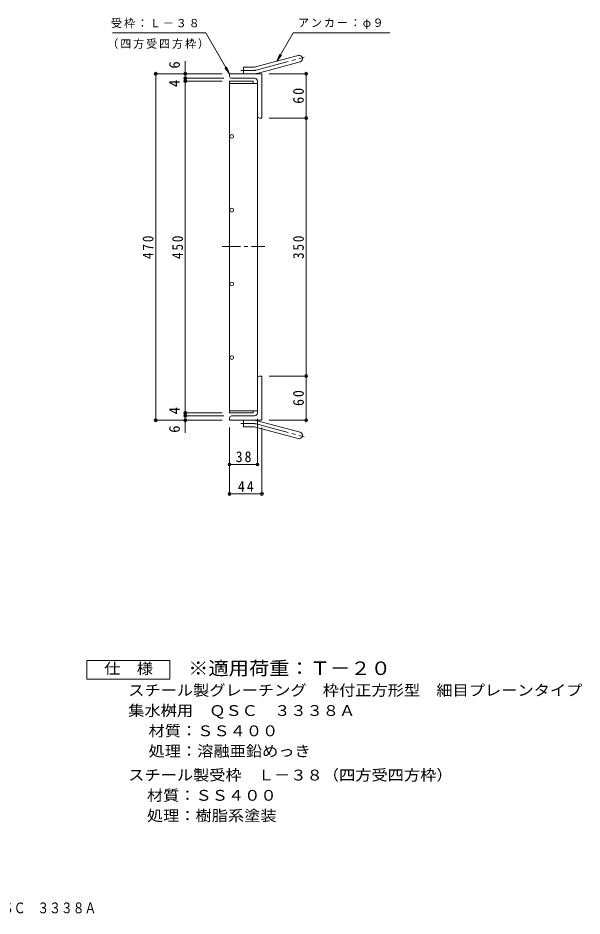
# Model space of a CAD drawing. Units: millimetres at full size, sheet at 1:5. Extents: x -654 to 876, y -685 to 647.
# Drawn here: x 111 to 876, y -685 to 533 of the extents above; entities that cross this region are included whole.
import ezdxf
from ezdxf.enums import TextEntityAlignment as Align

# ---------------------------------------------------------------- set-up
doc = ezdxf.new("R2010")
doc.units = ezdxf.units.MM
doc.header["$LTSCALE"] = 5
doc.header["$PDMODE"] = 32
doc.header["$PDSIZE"] = 4
doc.linetypes.add('CHAIN1', pattern=[8, 5, -1, 1, -1])
doc.linetypes.add('CHAIN2', pattern=[12, 9, -1, 1, -1])
for name, color, linetype, lineweight in [('E-1', 2, 'Continuous', 9), ('E-2', 3, 'Continuous', 9), ('E-4', 7, 'Continuous', 9), ('E-5', 7, 'Continuous', 9)]:
    doc.layers.add(name, color=color, linetype=linetype, lineweight=lineweight)
doc.layers.add('F-5_F-5ﾚｲﾔ', color=2, linetype='Continuous')
doc.styles.add('ＭＳ ゴシック', font='')
doc.styles.get('ＭＳ ゴシック').set_extended_font_data('MS Gothic')

msp = doc.modelspace()

# ---------------------------------------------------------------- linework, layer by layer
at = {"layer": 'E-1'}
for p, q in [((433.155, 466.889), (491.346, 482.481)), ((417.011, 457.582), (417.011, 466.582)), ((430.826, 466.582), (417.011, 466.582)), ((435.485, 458.195), (493.675, 473.788)), ((398.011, 454.082), (398.011, 457.582)), ((442.011, 457.582), (398.011, 457.582)), ((432.011, 451.582), (400.511, 451.582)), ((442.011, 457.582), (442.011, 397.582)), ((436.011, 447.582), (436.011, 400.082)), ((438.511, 397.582), (442.011, 397.582)), ((436.011, -2.418), (436.011, 45.082)), ((438.511, 47.582), (442.011, 47.582)), ((442.011, 47.582), (442.011, -12.418)), ((398.011, -8.918), (398.011, -12.418)), ((432.011, -6.418), (400.511, -6.418)), ((442.011, -12.418), (398.011, -12.418)), ((417.011, -12.418), (417.011, -21.418)), ((430.826, -21.418), (417.011, -21.418)), ((433.155, -21.725), (491.346, -37.317)), ((435.485, -13.031), (493.675, -28.624))]:
    msp.add_line(p, q, dxfattribs=at)
at = {"layer": 'E-1', "linetype": 'CHAIN2'}
for p, q in [((434.32, 462.542), (499.487, 480.004)), ((430.826, 462.082), (413.206, 462.082)), ((430.826, -16.918), (413.206, -16.918)), ((434.32, -17.378), (499.487, -34.839))]:
    msp.add_line(p, q, dxfattribs=at)
at = {"layer": 'E-1'}
for centre, radius, start, end in [((492.511, 478.134), 4.5, 285.00014, 104.99991), ((430.826, 475.582), 9, 270, 285.00002), ((400.511, 454.082), 2.5, 180, 270), ((430.826, 475.582), 18, 270, 285), ((432.011, 447.582), 4, 0, 90), ((438.511, 400.082), 2.5, 180, 270), ((438.511, 45.082), 2.5, 90, 180), ((400.511, -8.918), 2.5, 90, 180), ((432.011, -2.418), 4, 270, 0), ((430.826, -30.418), 18, 75, 90), ((430.826, -30.418), 9, 74.99998, 90), ((492.511, -32.97), 4.5, 255.00009, 74.99986)]:
    msp.add_arc(centre, radius, start, end, dxfattribs=at)
at = {"layer": 'E-1', "linetype": 'CHAIN2'}
for centre, start, end in [((430.826, 475.582), 270, 284.99995), ((430.826, -30.418), 75.00005, 90)]:
    msp.add_arc(centre, 13.5, start, end, dxfattribs=at)
at = {"layer": 'E-2'}
for p, q in [((398.011, 447.582), (430.011, 447.582)), ((398.011, 447.582), (398.011, -2.418)), ((398.011, 444.582), (436.011, 444.582)), ((430.011, 447.582), (430.011, 444.582)), ((436.011, 444.582), (436.011, 0.582)), ((398.011, 0.582), (436.011, 0.582)), ((430.011, 0.582), (430.011, -2.418)), ((398.011, -2.418), (430.011, -2.418))]:
    msp.add_line(p, q, dxfattribs=at)
at = {"layer": 'E-2', "linetype": 'CHAIN1'}
msp.add_line((388.011, 223.332), (446.011, 223.332), dxfattribs=at)
at = {"layer": 'E-2'}
for centre in [(401.011, 372.582), (401.011, 272.582), (401.011, 172.582), (401.011, 72.582)]:
    msp.add_circle(centre, 2.5, dxfattribs=at)
at = {"layer": 'E-4'}
for p, q in [((338.011, 457.582), (338.011, 474.582)), ((296.511, 457.582), (388.011, 457.582)), ((298.011, 457.582), (298.011, -12.418)), ((336.511, 451.582), (390.511, 451.582)), ((338.011, 457.582), (338.011, 451.582)), ((338.011, 451.582), (338.011, 447.582)), ((503.511, 457.582), (452.011, 457.582)), ((502.011, 457.582), (502.011, 397.582)), ((336.511, 447.582), (388.011, 447.582)), ((338.011, 447.582), (338.011, -2.418)), ((503.511, 397.582), (452.011, 397.582)), ((502.011, 397.582), (502.011, 47.582)), ((503.511, 47.582), (452.011, 47.582)), ((502.011, 47.582), (502.011, -12.418)), ((336.511, -2.418), (388.011, -2.418)), ((336.511, -6.418), (390.511, -6.418)), ((338.011, -2.418), (338.011, -6.418)), ((338.011, -6.418), (338.011, -12.418)), ((436.011, -73.918), (436.011, -10.418)), ((296.511, -12.418), (388.011, -12.418)), ((338.011, -12.418), (338.011, -29.418)), ((398.011, -113.918), (398.011, -22.418)), ((442.011, -113.918), (442.011, -22.418)), ((503.511, -12.418), (452.011, -12.418)), ((398.011, -72.418), (436.011, -72.418)), ((398.011, -112.418), (442.011, -112.418))]:
    msp.add_line(p, q, dxfattribs=at)
at = {"layer": 'E-4', "color": 2}
msp.add_lwpolyline([(204.393, -363.473), (204.393, -338.473), (316.892, -338.473), (316.892, -363.473)], close=True, dxfattribs=at)
at = {"layer": 'E-4'}
for p in [(298.011, 457.582), (338.011, 457.582), (338.011, 451.582), (502.011, 457.582), (338.011, 447.582), (502.011, 397.582), (502.011, 47.582), (298.011, -12.418), (338.011, -2.418), (338.011, -6.418), (338.011, -12.418), (502.011, -12.418), (398.011, -72.418), (436.011, -72.418), (398.011, -112.418), (442.011, -112.418)]:
    msp.add_point(p, dxfattribs=at)
at = {"layer": 'E-5'}
for p, q in [((239.317, 513.144), (365.932, 513.144)), ((398.011, 457.582), (365.932, 513.144)), ((462.251, 474.685), (484.455, 513.144)), ((484.455, 513.144), (615.393, 513.144)), ((462.251, 474.685), (466.237, 484.309)), ((462.251, 474.685), (468.592, 482.949)), ((398.011, 457.582), (391.669, 465.846)), ((398.011, 457.582), (394.025, 467.206))]:
    msp.add_line(p, q, dxfattribs=at)

# ---------------------------------------------------------------- texts
at = {"layer": 'E-4', "color": 2, "style": 'ＭＳ ゴシック'}
for s, p in [('6', (335.011, 464.582)), ('4', (335.011, 439.582)), ('4', (335.011, -4.418)), ('6', (335.011, -29.418))]:
    msp.add_text(s, height=14.66, rotation=90, dxfattribs=at).set_placement(p, align=Align.BOTTOM_LEFT)
at = {"layer": 'E-4', "color": 2, "style": 'ＭＳ ゴシック', "width": 1.1}
for s, p in [('仕\u3000様', (228.142, -360.973)), ('スチール製グレーチング\u3000枠付正方形型\u3000細目プレーンタイプ', (260.642, -390.433)), ('集水桝用\u3000ＱＳＣ\u3000３３３８Ａ', (260.642, -417.934)), ('材質：ＳＳ４００', (288.248, -445.432)), ('処理：溶融亜鉛めっき', (288.248, -472.933)), ('スチール製受枠\u3000Ｌ－３８（四方受四方枠）', (260.642, -505.433)), ('材質：ＳＳ４００', (285.999, -532.933)), ('処理：樹脂系塗装', (285.999, -560.433))]:
    msp.add_text(s, height=14.66, dxfattribs=at).set_placement(p, align=Align.BOTTOM_LEFT)
at = {"layer": 'E-4', "color": 2, "char_height": 14.66, "attachment_point": 7, "rotation": 90, "style": 'ＭＳ ゴシック'}
for s, insert in [('\\T1.27;\\W0.95;60', (499.011, 416.957)), ('\\T1.27;\\W0.9;470', (295.011, 206.332)), ('\\T1.27;\\W0.9;450', (335.011, 206.332)), ('\\T1.27;\\W0.9;350', (499.011, 206.332)), ('\\T1.27;\\W0.95;60', (499.011, 6.957))]:
    msp.add_mtext(s, dxfattribs=dict(at, insert=insert))
at = {"layer": 'E-4', "color": 2, "char_height": 14.66, "attachment_point": 7, "style": 'ＭＳ ゴシック'}
for s, insert in [('\\T1.27;\\W0.95;38', (406.386, -69.418)), ('\\T1.27;\\W0.95;44', (409.386, -109.418))]:
    msp.add_mtext(s, dxfattribs=dict(at, insert=insert))
at = {"layer": 'E-5', "char_height": 11, "attachment_point": 7, "style": 'ＭＳ ゴシック'}
for s, insert in [('\\T1.17;受枠：Ｌ－３８', (237.326, 519.458)), ('\\T1.17;アンカー：φ９', (490.984, 518.257)), ('\\T1.17;（四方受四方枠）', (232.239, 491.272))]:
    msp.add_mtext(s, dxfattribs=dict(at, insert=insert))
at = {"layer": 'F-5_F-5ﾚｲﾔ', "color": 3, "style": 'ＭＳ ゴシック', "width": 1.1}
msp.add_text('※適用荷重：Ｔ－２０', height=18.33, dxfattribs=at).set_placement((341.892, -363.473), align=Align.BOTTOM_LEFT)
at = {"layer": 'F-5_F-5ﾚｲﾔ', "style": 'ＭＳ ゴシック', "width": 0.8}
msp.add_text('スチール製グレーチング\u3000枠付正方形型\u3000細目プレーンタイプ\u3000集水桝用\u3000ＱＳＣ\u3000３３３８Ａ', height=14.66, dxfattribs=at).set_placement((-470.5, -685.652), align=Align.BOTTOM_LEFT)

doc.saveas('drawing.dxf')
